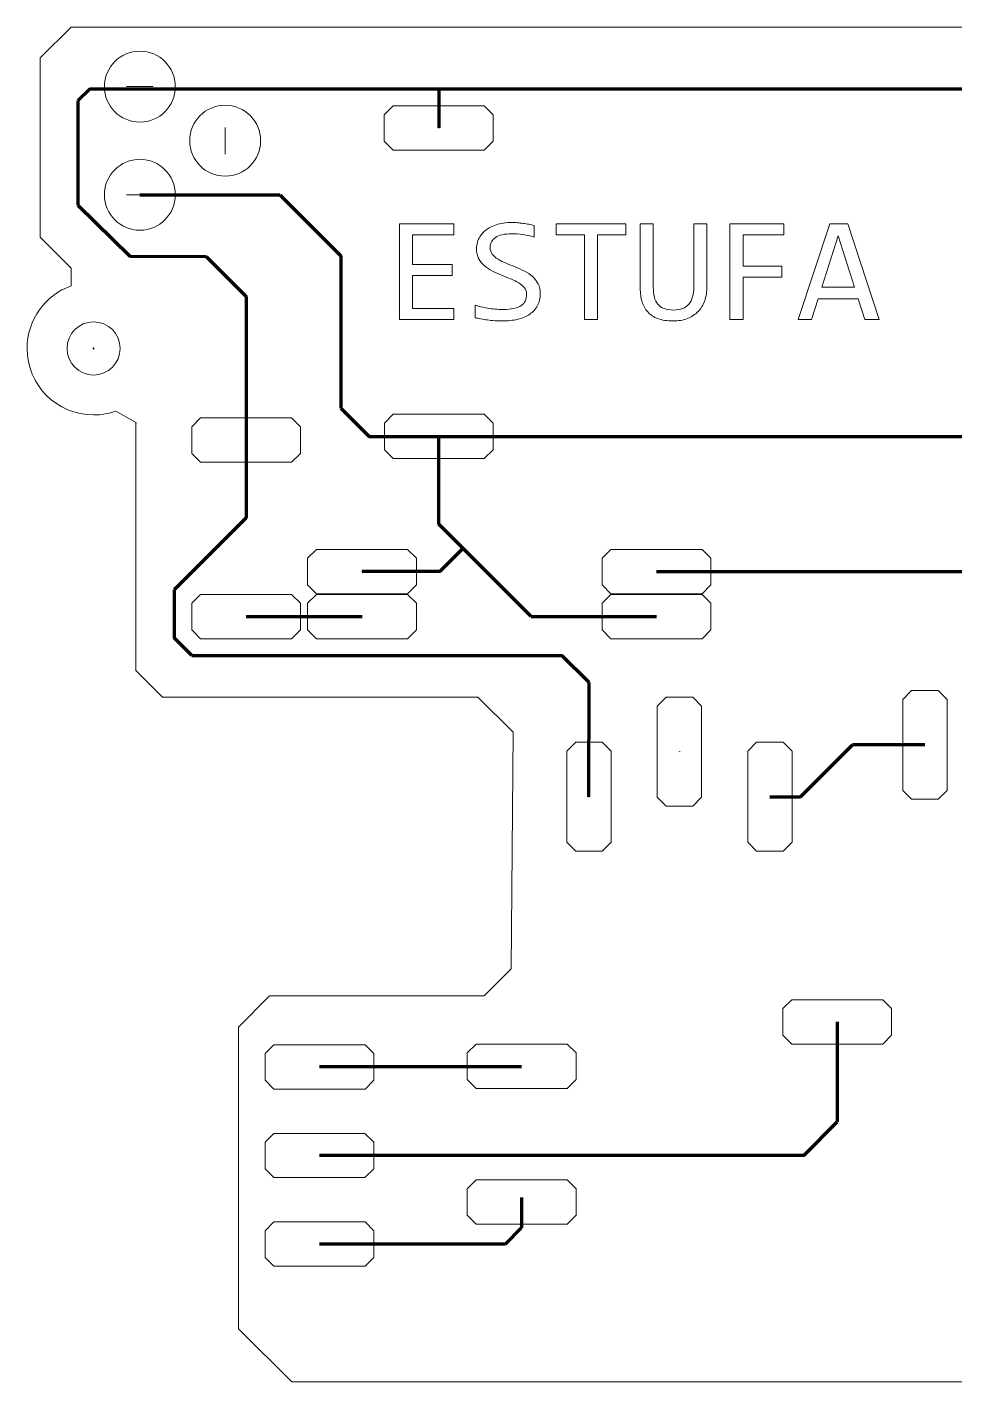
# Model space of a CAD drawing. Header units: millimetres. Extents: x 10 to 148, y -145 to 146.
# Drawn here: x 20.7 to 73, y 66.7 to 143.1 of the extents above; entities that cross this region are included whole.
import ezdxf

# ---------------------------------------------------------------- set-up
doc = ezdxf.new("R2010")
doc.units = ezdxf.units.MM
doc.header["$MEASUREMENT"] = 0
doc.layers.add('Layer 1', color=7, linetype='Continuous')

msp = doc.modelspace()

# ---------------------------------------------------------------- linework, layer by layer
at = {"layer": 'Layer 1', "lineweight": 18}
msp.add_ellipse((24.4387, 125.0077), major_axis=(0, 1.5), ratio=1, dxfattribs=at)
for points in [[(21.4299, 141.3991), (21.4299, 141.3991), (23.1663, 143.1355), (23.1663, 143.1355)], [(23.1663, 143.1355), (23.1663, 143.1355), (140.7522, 143.1355), (140.7522, 143.1355)], [(21.4299, 141.3991), (21.4299, 141.3991), (21.4299, 131.2783), (21.4299, 131.2783)], [(21.4299, 131.2783), (21.4299, 131.2783), (23.1763, 129.5319), (23.1763, 129.5319)], [(23.1763, 128.5399), (23.1763, 128.5399), (23.1763, 129.5319), (23.1763, 129.5319)], [(25.7014, 121.4756), (25.7014, 121.4756), (26.8562, 120.8089), (26.8562, 120.8089)], [(26.8162, 120.832), (26.8162, 120.832), (26.8162, 106.844), (26.8162, 106.844)], [(26.8162, 106.844), (26.8162, 106.844), (28.3162, 105.344), (28.3162, 105.344)], [(28.3162, 105.344), (28.3162, 105.344), (46.1167, 105.344), (46.1167, 105.344)], [(46.1167, 105.344), (46.1167, 105.344), (48.1078, 103.3529), (48.1078, 103.3529)], [(48.1078, 103.3529), (48.1078, 103.3529), (47.9906, 90.0065), (47.9906, 90.0065)], [(46.4636, 88.4794), (46.4636, 88.4794), (47.9906, 90.0065), (47.9906, 90.0065)], [(34.3598, 88.4794), (34.3598, 88.4794), (32.6098, 86.7294), (32.6098, 86.7294)], [(34.3598, 88.4794), (34.3598, 88.4794), (46.4636, 88.4794), (46.4636, 88.4794)], [(32.6098, 86.7294), (32.6098, 86.7294), (32.6098, 69.7099), (32.6098, 69.7099)], [(32.6098, 69.7099), (32.6098, 69.7099), (35.6098, 66.7099), (35.6098, 66.7099)], [(35.6098, 66.7099), (35.6098, 66.7099), (140.4882, 66.7099), (140.4882, 66.7099)]]:
    msp.add_open_spline(points, degree=3, dxfattribs=at)
at = {"layer": 'Layer 1', "color": 250, "lineweight": 9}
for points in [[(27.048, 137.7763), (28.1526, 137.7763), (29.048, 138.6717), (29.048, 139.7763), (29.048, 140.8809), (28.1526, 141.7763), (27.048, 141.7763), (25.9434, 141.7763), (25.048, 140.8809), (25.048, 139.7763), (25.048, 138.6717), (25.9434, 137.7763), (27.048, 137.7763)], [(29.858, 136.7263), (29.858, 135.6217), (30.7534, 134.7263), (31.858, 134.7263), (32.9626, 134.7263), (33.858, 135.6217), (33.858, 136.7263), (33.858, 137.8309), (32.9626, 138.7263), (31.858, 138.7263), (30.7534, 138.7263), (29.858, 137.8309), (29.858, 136.7263)], [(27.048, 131.6763), (28.1526, 131.6763), (29.048, 132.5717), (29.048, 133.6763), (29.048, 134.7809), (28.1526, 135.6763), (27.048, 135.6763), (25.9434, 135.6763), (25.048, 134.7809), (25.048, 133.6763), (25.048, 132.5717), (25.9434, 131.6763), (27.048, 131.6763)]]:
    msp.add_open_spline(points, degree=3, knots=[0, 0, 0, 0, 0.25, 0.25, 0.25, 0.5, 0.5, 0.5, 0.75, 0.75, 0.75, 1, 1, 1, 1], dxfattribs=at)
at = {"layer": 'Layer 1', "color": 6, "lineweight": 120}
for points in [[(24.2424, 139.6536), (24.2424, 139.6536), (23.5537, 138.972), (23.5537, 138.972)], [(24.2424, 139.6536), (24.2424, 139.6536), (98.8594, 139.6518), (98.8594, 139.6518)], [(43.9029, 139.6533), (43.9029, 139.6533), (43.9028, 137.4455), (43.9028, 137.4455)], [(23.5537, 138.972), (23.5537, 138.972), (23.5537, 133.0887), (23.5537, 133.0887)], [(23.5537, 133.0887), (23.5537, 133.0887), (26.474, 130.205), (26.474, 130.205)], [(27.048, 133.6763), (27.048, 133.6763), (34.9434, 133.6785), (34.9434, 133.6785)], [(34.9434, 133.6785), (34.9434, 133.6785), (38.3834, 130.2385), (38.3834, 130.2385)], [(26.4738, 130.2052), (26.4738, 130.2052), (30.7841, 130.1993), (30.7841, 130.1993)], [(30.7841, 130.1993), (30.7841, 130.1993), (33.0393, 127.9441), (33.0393, 127.9441)], [(38.3834, 130.2385), (38.3834, 130.2385), (38.3829, 121.6325), (38.3829, 121.6325)], [(33.0393, 127.9441), (33.0393, 127.9441), (33.0393, 115.4492), (33.0393, 115.4492)], [(38.3829, 121.6325), (38.3829, 121.6325), (39.976, 120.0393), (39.976, 120.0393)], [(39.9696, 120.0457), (39.9696, 120.0457), (73.9735, 120.0485), (73.9735, 120.0485)], [(43.9015, 115.0987), (43.9015, 115.0987), (43.9029, 120.0455), (43.9029, 120.0455)], [(33.0393, 115.4492), (33.0393, 115.4492), (28.9802, 111.3901), (28.9802, 111.3901)], [(49.1164, 109.8831), (49.1164, 109.8831), (43.9015, 115.0987), (43.9015, 115.0987)], [(43.9589, 112.42), (43.9589, 112.42), (45.2701, 113.73), (45.2701, 113.73)], [(43.9589, 112.42), (43.9589, 112.42), (39.5757, 112.4211), (39.5757, 112.4211)], [(56.1841, 112.4211), (56.1841, 112.4211), (76.5091, 112.4244), (76.5091, 112.4244)], [(28.9802, 111.3901), (28.9802, 111.3901), (28.9802, 108.6843), (28.9802, 108.6843)], [(33.0393, 109.8778), (33.0393, 109.8778), (39.5757, 109.8811), (39.5757, 109.8811)], [(49.1164, 109.8831), (49.1164, 109.8831), (56.1841, 109.8811), (56.1841, 109.8811)], [(29.9769, 107.6876), (29.9769, 107.6876), (28.9802, 108.6843), (28.9802, 108.6843)], [(29.9769, 107.6876), (29.9769, 107.6876), (50.8472, 107.6862), (50.8472, 107.6862)], [(52.3773, 106.1568), (52.3773, 106.1568), (50.8472, 107.6862), (50.8472, 107.6862)], [(52.3763, 99.7211), (52.3763, 99.7211), (52.3773, 106.1568), (52.3773, 106.1568)], [(64.309, 99.7228), (64.309, 99.7228), (67.2308, 102.6441), (67.2308, 102.6441)], [(71.3196, 102.6434), (71.3196, 102.6434), (67.2307, 102.6441), (67.2307, 102.6441)], [(62.5763, 99.7211), (62.5763, 99.7211), (64.309, 99.7228), (64.309, 99.7228)]]:
    msp.add_open_spline(points, degree=3, dxfattribs=at)
at = {"layer": 'Layer 1', "color": 2, "lineweight": 9}
for points in [[(26.298, 139.7763), (26.298, 139.7763), (27.798, 139.7763), (27.798, 139.7763)], [(31.858, 137.4763), (31.858, 137.4763), (31.858, 135.9763), (31.858, 135.9763)], [(26.298, 133.6763), (26.298, 133.6763), (27.798, 133.6763), (27.798, 133.6763)]]:
    msp.add_open_spline(points, degree=3, dxfattribs=at)
at = {"layer": 'Layer 1', "lineweight": 9}
for points in [[(46.471, 136.1955), (46.471, 136.1955), (41.3346, 136.1955), (41.3346, 136.1955), (41.3346, 136.1955), (40.8346, 136.6955), (40.8346, 136.6955), (40.8346, 136.6955), (40.8346, 138.1955), (40.8346, 138.1955), (40.8346, 138.1955), (41.3346, 138.6955), (41.3346, 138.6955), (41.3346, 138.6955), (46.471, 138.6955), (46.471, 138.6955), (46.471, 138.6955), (46.971, 138.1955), (46.971, 138.1955), (46.971, 138.1955), (46.971, 136.6955), (46.971, 136.6955), (46.971, 136.6955), (46.471, 136.1955), (46.471, 136.1955)], [(35.6075, 118.5911), (35.6075, 118.5911), (30.4711, 118.5911), (30.4711, 118.5911), (30.4711, 118.5911), (29.9711, 119.0911), (29.9711, 119.0911), (29.9711, 119.0911), (29.9711, 120.5911), (29.9711, 120.5911), (29.9711, 120.5911), (30.4711, 121.0911), (30.4711, 121.0911), (30.4711, 121.0911), (35.6075, 121.0911), (35.6075, 121.0911), (35.6075, 121.0911), (36.1075, 120.5911), (36.1075, 120.5911), (36.1075, 120.5911), (36.1075, 119.0911), (36.1075, 119.0911), (36.1075, 119.0911), (35.6075, 118.5911), (35.6075, 118.5911)], [(46.4711, 118.7973), (46.4711, 118.7973), (41.3347, 118.7973), (41.3347, 118.7973), (41.3347, 118.7973), (40.8347, 119.2973), (40.8347, 119.2973), (40.8347, 119.2973), (40.8347, 120.7973), (40.8347, 120.7973), (40.8347, 120.7973), (41.3347, 121.2973), (41.3347, 121.2973), (41.3347, 121.2973), (46.4711, 121.2973), (46.4711, 121.2973), (46.4711, 121.2973), (46.9711, 120.7973), (46.9711, 120.7973), (46.9711, 120.7973), (46.9711, 119.2973), (46.9711, 119.2973), (46.9711, 119.2973), (46.4711, 118.7973), (46.4711, 118.7973)], [(42.1439, 111.1711), (42.1439, 111.1711), (37.0075, 111.1711), (37.0075, 111.1711), (37.0075, 111.1711), (36.5075, 111.6711), (36.5075, 111.6711), (36.5075, 111.6711), (36.5075, 113.1711), (36.5075, 113.1711), (36.5075, 113.1711), (37.0075, 113.6711), (37.0075, 113.6711), (37.0075, 113.6711), (42.1439, 113.6711), (42.1439, 113.6711), (42.1439, 113.6711), (42.6439, 113.1711), (42.6439, 113.1711), (42.6439, 113.1711), (42.6439, 111.6711), (42.6439, 111.6711), (42.6439, 111.6711), (42.1439, 111.1711), (42.1439, 111.1711)], [(58.7523, 111.1711), (58.7523, 111.1711), (53.6159, 111.1711), (53.6159, 111.1711), (53.6159, 111.1711), (53.1159, 111.6711), (53.1159, 111.6711), (53.1159, 111.6711), (53.1159, 113.1711), (53.1159, 113.1711), (53.1159, 113.1711), (53.6159, 113.6711), (53.6159, 113.6711), (53.6159, 113.6711), (58.7523, 113.6711), (58.7523, 113.6711), (58.7523, 113.6711), (59.2523, 113.1711), (59.2523, 113.1711), (59.2523, 113.1711), (59.2523, 111.6711), (59.2523, 111.6711), (59.2523, 111.6711), (58.7523, 111.1711), (58.7523, 111.1711)], [(35.6075, 108.6311), (35.6075, 108.6311), (30.4711, 108.6311), (30.4711, 108.6311), (30.4711, 108.6311), (29.9711, 109.1311), (29.9711, 109.1311), (29.9711, 109.1311), (29.9711, 110.6311), (29.9711, 110.6311), (29.9711, 110.6311), (30.4711, 111.1311), (30.4711, 111.1311), (30.4711, 111.1311), (35.6075, 111.1311), (35.6075, 111.1311), (35.6075, 111.1311), (36.1075, 110.6311), (36.1075, 110.6311), (36.1075, 110.6311), (36.1075, 109.1311), (36.1075, 109.1311), (36.1075, 109.1311), (35.6075, 108.6311), (35.6075, 108.6311)], [(42.1439, 108.6311), (42.1439, 108.6311), (37.0075, 108.6311), (37.0075, 108.6311), (37.0075, 108.6311), (36.5075, 109.1311), (36.5075, 109.1311), (36.5075, 109.1311), (36.5075, 110.6311), (36.5075, 110.6311), (36.5075, 110.6311), (37.0075, 111.1311), (37.0075, 111.1311), (37.0075, 111.1311), (42.1439, 111.1311), (42.1439, 111.1311), (42.1439, 111.1311), (42.6439, 110.6311), (42.6439, 110.6311), (42.6439, 110.6311), (42.6439, 109.1311), (42.6439, 109.1311), (42.6439, 109.1311), (42.1439, 108.6311), (42.1439, 108.6311)], [(58.7523, 108.6311), (58.7523, 108.6311), (53.6159, 108.6311), (53.6159, 108.6311), (53.6159, 108.6311), (53.1159, 109.1311), (53.1159, 109.1311), (53.1159, 109.1311), (53.1159, 110.6311), (53.1159, 110.6311), (53.1159, 110.6311), (53.6159, 111.1311), (53.6159, 111.1311), (53.6159, 111.1311), (58.7523, 111.1311), (58.7523, 111.1311), (58.7523, 111.1311), (59.2523, 110.6311), (59.2523, 110.6311), (59.2523, 110.6311), (59.2523, 109.1311), (59.2523, 109.1311), (59.2523, 109.1311), (58.7523, 108.6311), (58.7523, 108.6311)], [(70.0714, 100.0752), (70.0714, 100.0752), (70.0714, 105.2116), (70.0714, 105.2116), (70.0714, 105.2116), (70.5714, 105.7116), (70.5714, 105.7116), (70.5714, 105.7116), (72.0714, 105.7116), (72.0714, 105.7116), (72.0714, 105.7116), (72.5714, 105.2116), (72.5714, 105.2116), (72.5714, 105.2116), (72.5714, 100.0752), (72.5714, 100.0752), (72.5714, 100.0752), (72.0714, 99.5752), (72.0714, 99.5752), (72.0714, 99.5752), (70.5714, 99.5752), (70.5714, 99.5752), (70.5714, 99.5752), (70.0714, 100.0752), (70.0714, 100.0752)], [(56.228, 104.8294), (56.228, 104.8294), (56.228, 99.693), (56.228, 99.693), (56.228, 99.693), (56.728, 99.193), (56.728, 99.193), (56.728, 99.193), (58.228, 99.193), (58.228, 99.193), (58.228, 99.193), (58.728, 99.693), (58.728, 99.693), (58.728, 99.693), (58.728, 104.8294), (58.728, 104.8294), (58.728, 104.8294), (58.228, 105.3294), (58.228, 105.3294), (58.228, 105.3294), (56.728, 105.3294), (56.728, 105.3294), (56.728, 105.3294), (56.228, 104.8294), (56.228, 104.8294)], [(51.128, 102.2894), (51.128, 102.2894), (51.128, 97.153), (51.128, 97.153), (51.128, 97.153), (51.628, 96.653), (51.628, 96.653), (51.628, 96.653), (53.128, 96.653), (53.128, 96.653), (53.128, 96.653), (53.628, 97.153), (53.628, 97.153), (53.628, 97.153), (53.628, 102.2894), (53.628, 102.2894), (53.628, 102.2894), (53.128, 102.7894), (53.128, 102.7894), (53.128, 102.7894), (51.628, 102.7894), (51.628, 102.7894), (51.628, 102.7894), (51.128, 102.2894), (51.128, 102.2894)], [(61.328, 102.2894), (61.328, 102.2894), (61.328, 97.153), (61.328, 97.153), (61.328, 97.153), (61.828, 96.653), (61.828, 96.653), (61.828, 96.653), (63.328, 96.653), (63.328, 96.653), (63.328, 96.653), (63.828, 97.153), (63.828, 97.153), (63.828, 97.153), (63.828, 102.2894), (63.828, 102.2894), (63.828, 102.2894), (63.328, 102.7894), (63.328, 102.7894), (63.328, 102.7894), (61.828, 102.7894), (61.828, 102.7894), (61.828, 102.7894), (61.328, 102.2894), (61.328, 102.2894)], [(68.9445, 88.2694), (68.9445, 88.2694), (63.8079, 88.2694), (63.8079, 88.2694), (63.8079, 88.2694), (63.308, 87.7695), (63.308, 87.7695), (63.308, 87.7695), (63.308, 86.2693), (63.308, 86.2693), (63.308, 86.2693), (63.8079, 85.7694), (63.8079, 85.7694), (63.8079, 85.7694), (68.9445, 85.7694), (68.9445, 85.7694), (68.9445, 85.7694), (69.4444, 86.2693), (69.4444, 86.2693), (69.4444, 86.2693), (69.4444, 87.7695), (69.4444, 87.7695), (69.4444, 87.7695), (68.9445, 88.2694), (68.9445, 88.2694)], [(34.6098, 85.7294), (34.6098, 85.7294), (39.7462, 85.7294), (39.7462, 85.7294), (39.7462, 85.7294), (40.2462, 85.2294), (40.2462, 85.2294), (40.2462, 85.2294), (40.2462, 83.7294), (40.2462, 83.7294), (40.2462, 83.7294), (39.7462, 83.2294), (39.7462, 83.2294), (39.7462, 83.2294), (34.6098, 83.2294), (34.6098, 83.2294), (34.6098, 83.2294), (34.1098, 83.7294), (34.1098, 83.7294), (34.1098, 83.7294), (34.1098, 85.2294), (34.1098, 85.2294), (34.1098, 85.2294), (34.6098, 85.7294), (34.6098, 85.7294)], [(51.1445, 85.7694), (51.1445, 85.7694), (46.0079, 85.7694), (46.0079, 85.7694), (46.0079, 85.7694), (45.508, 85.2695), (45.508, 85.2695), (45.508, 85.2695), (45.508, 83.7693), (45.508, 83.7693), (45.508, 83.7693), (46.0079, 83.2694), (46.0079, 83.2694), (46.0079, 83.2694), (51.1445, 83.2694), (51.1445, 83.2694), (51.1445, 83.2694), (51.6444, 83.7693), (51.6444, 83.7693), (51.6444, 83.7693), (51.6444, 85.2695), (51.6444, 85.2695), (51.6444, 85.2695), (51.1445, 85.7694), (51.1445, 85.7694)], [(34.605, 80.7311), (34.605, 80.7311), (39.7414, 80.7311), (39.7414, 80.7311), (39.7414, 80.7311), (40.2414, 80.2311), (40.2414, 80.2311), (40.2414, 80.2311), (40.2414, 78.7311), (40.2414, 78.7311), (40.2414, 78.7311), (39.7414, 78.2311), (39.7414, 78.2311), (39.7414, 78.2311), (34.605, 78.2311), (34.605, 78.2311), (34.605, 78.2311), (34.105, 78.7311), (34.105, 78.7311), (34.105, 78.7311), (34.105, 80.2311), (34.105, 80.2311), (34.105, 80.2311), (34.605, 80.7311), (34.605, 80.7311)], [(51.1445, 78.1094), (51.1445, 78.1094), (46.0079, 78.1094), (46.0079, 78.1094), (46.0079, 78.1094), (45.508, 77.6095), (45.508, 77.6095), (45.508, 77.6095), (45.508, 76.1093), (45.508, 76.1093), (45.508, 76.1093), (46.0079, 75.6094), (46.0079, 75.6094), (46.0079, 75.6094), (51.1445, 75.6094), (51.1445, 75.6094), (51.1445, 75.6094), (51.6444, 76.1093), (51.6444, 76.1093), (51.6444, 76.1093), (51.6444, 77.6095), (51.6444, 77.6095), (51.6444, 77.6095), (51.1445, 78.1094), (51.1445, 78.1094)], [(34.61, 75.7328), (34.61, 75.7328), (39.7464, 75.7328), (39.7464, 75.7328), (39.7464, 75.7328), (40.2464, 75.2328), (40.2464, 75.2328), (40.2464, 75.2328), (40.2464, 73.7328), (40.2464, 73.7328), (40.2464, 73.7328), (39.7464, 73.2328), (39.7464, 73.2328), (39.7464, 73.2328), (34.61, 73.2328), (34.61, 73.2328), (34.61, 73.2328), (34.11, 73.7328), (34.11, 73.7328), (34.11, 73.7328), (34.11, 75.2328), (34.11, 75.2328), (34.11, 75.2328), (34.61, 75.7328), (34.61, 75.7328)]]:
    msp.add_open_spline(points, degree=3, knots=[0, 0, 0, 0, 0.125, 0.125, 0.125, 0.25, 0.25, 0.25, 0.375, 0.375, 0.375, 0.5, 0.5, 0.5, 0.625, 0.625, 0.625, 0.75, 0.75, 0.75, 0.875, 0.875, 0.875, 1, 1, 1, 1], dxfattribs=at)
at = {"layer": 'Layer 1', "color": 5}
for points in [[(43.9045, 137.4455), (43.9045, 137.4455), (43.9045, 137.442), (43.9045, 137.442), (43.9045, 137.442), (43.901, 137.442), (43.901, 137.442), (43.901, 137.442), (43.901, 137.4455), (43.901, 137.4455), (43.901, 137.4455), (43.9045, 137.4455), (43.9045, 137.4455)], [(43.9046, 120.0473), (43.9046, 120.0473), (43.9046, 120.0438), (43.9046, 120.0438), (43.9046, 120.0438), (43.9011, 120.0438), (43.9011, 120.0438), (43.9011, 120.0438), (43.9011, 120.0473), (43.9011, 120.0473), (43.9011, 120.0473), (43.9046, 120.0473), (43.9046, 120.0473)], [(33.041, 119.8411), (33.041, 119.8411), (33.041, 119.8376), (33.041, 119.8376), (33.041, 119.8376), (33.0375, 119.8376), (33.0375, 119.8376), (33.0375, 119.8376), (33.0375, 119.8411), (33.0375, 119.8411), (33.0375, 119.8411), (33.041, 119.8411), (33.041, 119.8411)], [(39.5774, 112.4211), (39.5774, 112.4211), (39.5774, 112.4176), (39.5774, 112.4176), (39.5774, 112.4176), (39.5739, 112.4176), (39.5739, 112.4176), (39.5739, 112.4176), (39.5739, 112.4211), (39.5739, 112.4211), (39.5739, 112.4211), (39.5774, 112.4211), (39.5774, 112.4211)], [(56.1858, 112.4211), (56.1858, 112.4211), (56.1858, 112.4176), (56.1858, 112.4176), (56.1858, 112.4176), (56.1823, 112.4176), (56.1823, 112.4176), (56.1823, 112.4176), (56.1823, 112.4211), (56.1823, 112.4211), (56.1823, 112.4211), (56.1858, 112.4211), (56.1858, 112.4211)], [(33.041, 109.8811), (33.041, 109.8811), (33.041, 109.8776), (33.041, 109.8776), (33.041, 109.8776), (33.0375, 109.8776), (33.0375, 109.8776), (33.0375, 109.8776), (33.0375, 109.8811), (33.0375, 109.8811), (33.0375, 109.8811), (33.041, 109.8811), (33.041, 109.8811)], [(39.5774, 109.8811), (39.5774, 109.8811), (39.5774, 109.8776), (39.5774, 109.8776), (39.5774, 109.8776), (39.5739, 109.8776), (39.5739, 109.8776), (39.5739, 109.8776), (39.5739, 109.8811), (39.5739, 109.8811), (39.5739, 109.8811), (39.5774, 109.8811), (39.5774, 109.8811)], [(56.1858, 109.8811), (56.1858, 109.8811), (56.1858, 109.8776), (56.1858, 109.8776), (56.1858, 109.8776), (56.1823, 109.8776), (56.1823, 109.8776), (56.1823, 109.8776), (56.1823, 109.8811), (56.1823, 109.8811), (56.1823, 109.8811), (56.1858, 109.8811), (56.1858, 109.8811)], [(71.3214, 102.6417), (71.3214, 102.6417), (71.3179, 102.6417), (71.3179, 102.6417), (71.3179, 102.6417), (71.3179, 102.6452), (71.3179, 102.6452), (71.3179, 102.6452), (71.3214, 102.6452), (71.3214, 102.6452), (71.3214, 102.6452), (71.3214, 102.6417), (71.3214, 102.6417)]]:
    msp.add_open_spline(points, degree=3, knots=[0, 0, 0, 0, 0.25, 0.25, 0.25, 0.5, 0.5, 0.5, 0.75, 0.75, 0.75, 1, 1, 1, 1], dxfattribs=at)
at = {"layer": 'Layer 1', "color": 5, "lineweight": 9}
for points in [[(43.9045, 137.4455), (43.9045, 137.4455), (43.9045, 137.442), (43.9045, 137.442), (43.9045, 137.442), (43.901, 137.442), (43.901, 137.442), (43.901, 137.442), (43.901, 137.4455), (43.901, 137.4455), (43.901, 137.4455), (43.9045, 137.4455), (43.9045, 137.4455)], [(43.9046, 120.0473), (43.9046, 120.0473), (43.9046, 120.0438), (43.9046, 120.0438), (43.9046, 120.0438), (43.9011, 120.0438), (43.9011, 120.0438), (43.9011, 120.0438), (43.9011, 120.0473), (43.9011, 120.0473), (43.9011, 120.0473), (43.9046, 120.0473), (43.9046, 120.0473)], [(33.041, 119.8411), (33.041, 119.8411), (33.041, 119.8376), (33.041, 119.8376), (33.041, 119.8376), (33.0375, 119.8376), (33.0375, 119.8376), (33.0375, 119.8376), (33.0375, 119.8411), (33.0375, 119.8411), (33.0375, 119.8411), (33.041, 119.8411), (33.041, 119.8411)], [(39.5774, 112.4211), (39.5774, 112.4211), (39.5774, 112.4176), (39.5774, 112.4176), (39.5774, 112.4176), (39.5739, 112.4176), (39.5739, 112.4176), (39.5739, 112.4176), (39.5739, 112.4211), (39.5739, 112.4211), (39.5739, 112.4211), (39.5774, 112.4211), (39.5774, 112.4211)], [(56.1858, 112.4211), (56.1858, 112.4211), (56.1858, 112.4176), (56.1858, 112.4176), (56.1858, 112.4176), (56.1823, 112.4176), (56.1823, 112.4176), (56.1823, 112.4176), (56.1823, 112.4211), (56.1823, 112.4211), (56.1823, 112.4211), (56.1858, 112.4211), (56.1858, 112.4211)], [(33.041, 109.8811), (33.041, 109.8811), (33.041, 109.8776), (33.041, 109.8776), (33.041, 109.8776), (33.0375, 109.8776), (33.0375, 109.8776), (33.0375, 109.8776), (33.0375, 109.8811), (33.0375, 109.8811), (33.0375, 109.8811), (33.041, 109.8811), (33.041, 109.8811)], [(39.5774, 109.8811), (39.5774, 109.8811), (39.5774, 109.8776), (39.5774, 109.8776), (39.5774, 109.8776), (39.5739, 109.8776), (39.5739, 109.8776), (39.5739, 109.8776), (39.5739, 109.8811), (39.5739, 109.8811), (39.5739, 109.8811), (39.5774, 109.8811), (39.5774, 109.8811)], [(56.1858, 109.8811), (56.1858, 109.8811), (56.1858, 109.8776), (56.1858, 109.8776), (56.1858, 109.8776), (56.1823, 109.8776), (56.1823, 109.8776), (56.1823, 109.8776), (56.1823, 109.8811), (56.1823, 109.8811), (56.1823, 109.8811), (56.1858, 109.8811), (56.1858, 109.8811)], [(71.3214, 102.6417), (71.3214, 102.6417), (71.3179, 102.6417), (71.3179, 102.6417), (71.3179, 102.6417), (71.3179, 102.6452), (71.3179, 102.6452), (71.3179, 102.6452), (71.3214, 102.6452), (71.3214, 102.6452), (71.3214, 102.6452), (71.3214, 102.6417), (71.3214, 102.6417)]]:
    msp.add_open_spline(points, degree=3, knots=[0, 0, 0, 0, 0.25, 0.25, 0.25, 0.5, 0.5, 0.5, 0.75, 0.75, 0.75, 1, 1, 1, 1], dxfattribs=at)
at = {"layer": 'Layer 1', "color": 161, "lineweight": 9}
for points, knots in [([(44.7547, 126.6336), (44.7547, 126.6336), (41.6813, 126.6336), (41.6813, 126.6336), (41.6813, 126.6336), (41.6813, 132.0354), (41.6813, 132.0354), (41.6813, 132.0354), (44.7547, 132.0354), (44.7547, 132.0354), (44.7547, 132.0354), (44.7547, 131.4173), (44.7547, 131.4173), (44.7547, 131.4173), (42.4179, 131.4173), (42.4179, 131.4173), (42.4179, 131.4173), (42.4179, 129.7409), (42.4179, 129.7409), (42.4179, 129.7409), (44.6644, 129.7409), (44.6644, 129.7409), (44.6644, 129.7409), (44.6644, 129.1228), (44.6644, 129.1228), (44.6644, 129.1228), (42.4179, 129.1228), (42.4179, 129.1228), (42.4179, 129.1228), (42.4179, 127.2601), (42.4179, 127.2601), (42.4179, 127.2601), (44.7547, 127.2601), (44.7547, 127.2601), (44.7547, 127.2601), (44.7547, 126.6336), (44.7547, 126.6336)], [0, 0, 0, 0, 0.0833333, 0.0833333, 0.0833333, 0.1666667, 0.1666667, 0.1666667, 0.25, 0.25, 0.25, 0.3333333, 0.3333333, 0.3333333, 0.4166667, 0.4166667, 0.4166667, 0.5, 0.5, 0.5, 0.5833333, 0.5833333, 0.5833333, 0.6666667, 0.6666667, 0.6666667, 0.75, 0.75, 0.75, 0.8333333, 0.8333333, 0.8333333, 0.9166667, 0.9166667, 0.9166667, 1, 1, 1, 1]), ([(49.6302, 128.0955), (49.6302, 127.8401), (49.578, 127.6143), (49.4735, 127.4224), (49.3677, 127.2291), (49.2224, 127.0682), (49.0347, 126.9398), (48.847, 126.8114), (48.6212, 126.7154), (48.3574, 126.6519), (48.0949, 126.5884), (47.8042, 126.5574), (47.4867, 126.5574), (47.3428, 126.5574), (47.2002, 126.563), (47.0591, 126.5743), (46.9166, 126.5856), (46.7797, 126.5983), (46.6485, 126.6153), (46.5173, 126.6322), (46.3945, 126.6519), (46.2788, 126.6731), (46.1631, 126.6957), (46.0572, 126.7183), (45.9641, 126.7437), (45.9641, 126.7437), (45.9641, 127.4549), (45.9641, 127.4549), (46.1715, 127.3787), (46.403, 127.318), (46.6612, 127.2742), (46.9194, 127.2305), (47.2115, 127.2093), (47.5403, 127.2093), (47.7774, 127.2093), (47.9792, 127.2277), (48.1457, 127.2644), (48.3136, 127.3025), (48.4491, 127.3575), (48.5563, 127.4295), (48.6622, 127.5028), (48.7398, 127.5917), (48.7877, 127.6962), (48.8357, 127.8006), (48.8597, 127.9205), (48.8597, 128.0546), (48.8597, 128.2014), (48.8188, 128.3255), (48.7384, 128.4285), (48.6565, 128.5316), (48.5493, 128.6247), (48.418, 128.7065), (48.2854, 128.787), (48.1344, 128.8618), (47.9651, 128.9295), (47.7957, 128.9972), (47.6222, 129.0664), (47.4458, 129.1383), (47.2694, 129.2103), (47.0958, 129.2879), (46.9265, 129.3712), (46.7571, 129.4558), (46.6062, 129.5546), (46.4749, 129.6689), (46.3423, 129.7846), (46.235, 129.9187), (46.1532, 130.0725), (46.0728, 130.2277), (46.0318, 130.4112), (46.0318, 130.6228), (46.0318, 130.8077), (46.0699, 130.9897), (46.1475, 131.1689), (46.2252, 131.3481), (46.3451, 131.5076), (46.5074, 131.6459), (46.6697, 131.7856), (46.8785, 131.8985), (47.1339, 131.9831), (47.3893, 132.0692), (47.6927, 132.1116), (48.0469, 132.1116), (48.1372, 132.1116), (48.236, 132.1073), (48.3418, 132.0989), (48.4477, 132.0904), (48.5563, 132.0791), (48.665, 132.0636), (48.7736, 132.0495), (48.8809, 132.0311), (48.9867, 132.0128), (49.094, 131.993), (49.1927, 131.9733), (49.283, 131.9507), (49.283, 131.9507), (49.283, 131.2903), (49.283, 131.2903), (49.0714, 131.351), (48.8583, 131.3975), (48.6466, 131.4286), (48.4336, 131.461), (48.2289, 131.4766), (48.03, 131.4766), (47.6081, 131.4766), (47.299, 131.406), (47.1001, 131.2649), (46.9011, 131.1238), (46.8023, 130.9347), (46.8023, 130.6976), (46.8023, 130.5509), (46.8432, 130.4253), (46.9237, 130.3208), (47.0055, 130.2164), (47.1128, 130.1219), (47.2454, 130.04), (47.3766, 129.9568), (47.5276, 129.882), (47.697, 129.8143), (47.8663, 129.7465), (48.0399, 129.6774), (48.2162, 129.6054), (48.3926, 129.5334), (48.5662, 129.4558), (48.7355, 129.3698), (48.9049, 129.2837), (49.0559, 129.1835), (49.1885, 129.0664), (49.3197, 128.9492), (49.427, 128.811), (49.5088, 128.6543), (49.5893, 128.4977), (49.6302, 128.3114), (49.6302, 128.0955)], [0, 0, 0, 0, 0.0227273, 0.0227273, 0.0227273, 0.0454545, 0.0454545, 0.0454545, 0.0681818, 0.0681818, 0.0681818, 0.0909091, 0.0909091, 0.0909091, 0.1136364, 0.1136364, 0.1136364, 0.1363636, 0.1363636, 0.1363636, 0.1590909, 0.1590909, 0.1590909, 0.1818182, 0.1818182, 0.1818182, 0.2045455, 0.2045455, 0.2045455, 0.2272727, 0.2272727, 0.2272727, 0.25, 0.25, 0.25, 0.2727273, 0.2727273, 0.2727273, 0.2954545, 0.2954545, 0.2954545, 0.3181818, 0.3181818, 0.3181818, 0.3409091, 0.3409091, 0.3409091, 0.3636364, 0.3636364, 0.3636364, 0.3863636, 0.3863636, 0.3863636, 0.4090909, 0.4090909, 0.4090909, 0.4318182, 0.4318182, 0.4318182, 0.4545455, 0.4545455, 0.4545455, 0.4772727, 0.4772727, 0.4772727, 0.5, 0.5, 0.5, 0.5227273, 0.5227273, 0.5227273, 0.5454545, 0.5454545, 0.5454545, 0.5681818, 0.5681818, 0.5681818, 0.5909091, 0.5909091, 0.5909091, 0.6136364, 0.6136364, 0.6136364, 0.6363636, 0.6363636, 0.6363636, 0.6590909, 0.6590909, 0.6590909, 0.6818182, 0.6818182, 0.6818182, 0.7045455, 0.7045455, 0.7045455, 0.7272727, 0.7272727, 0.7272727, 0.75, 0.75, 0.75, 0.7727273, 0.7727273, 0.7727273, 0.7954545, 0.7954545, 0.7954545, 0.8181818, 0.8181818, 0.8181818, 0.8409091, 0.8409091, 0.8409091, 0.8636364, 0.8636364, 0.8636364, 0.8863636, 0.8863636, 0.8863636, 0.9090909, 0.9090909, 0.9090909, 0.9318182, 0.9318182, 0.9318182, 0.9545455, 0.9545455, 0.9545455, 0.9772727, 0.9772727, 0.9772727, 1, 1, 1, 1]), ([(54.4633, 131.4088), (54.4633, 131.4088), (52.8631, 131.4088), (52.8631, 131.4088), (52.8631, 131.4088), (52.8631, 126.6336), (52.8631, 126.6336), (52.8631, 126.6336), (52.118, 126.6336), (52.118, 126.6336), (52.118, 126.6336), (52.118, 131.4088), (52.118, 131.4088), (52.118, 131.4088), (50.5178, 131.4088), (50.5178, 131.4088), (50.5178, 131.4088), (50.5178, 132.0354), (50.5178, 132.0354), (50.5178, 132.0354), (54.4633, 132.0354), (54.4633, 132.0354), (54.4633, 132.0354), (54.4633, 131.4088), (54.4633, 131.4088)], [0, 0, 0, 0, 0.125, 0.125, 0.125, 0.25, 0.25, 0.25, 0.375, 0.375, 0.375, 0.5, 0.5, 0.5, 0.625, 0.625, 0.625, 0.75, 0.75, 0.75, 0.875, 0.875, 0.875, 1, 1, 1, 1]), ([(59.0254, 128.5132), (59.0254, 128.2155), (58.9831, 127.9459), (58.8999, 127.7046), (58.8152, 127.4633), (58.6924, 127.2587), (58.5287, 127.0894), (58.3665, 126.9186), (58.1675, 126.7888), (57.9318, 126.6957), (57.6962, 126.604), (57.4252, 126.5574), (57.119, 126.5574), (56.7832, 126.5574), (56.4967, 126.6011), (56.2625, 126.69), (56.0282, 126.7775), (55.8377, 126.9031), (55.6896, 127.064), (55.5428, 127.2249), (55.4356, 127.4182), (55.3678, 127.6454), (55.3001, 127.8711), (55.2662, 128.1223), (55.2662, 128.4017), (55.2662, 128.4017), (55.2662, 132.0354), (55.2662, 132.0354), (55.2662, 132.0354), (56.0028, 132.0354), (56.0028, 132.0354), (56.0028, 132.0354), (56.0028, 128.461), (56.0028, 128.461), (56.0028, 128.2479), (56.0226, 128.0631), (56.0621, 127.9022), (56.103, 127.7427), (56.1679, 127.6101), (56.2597, 127.5014), (56.35, 127.3942), (56.4685, 127.3138), (56.6124, 127.2587), (56.7578, 127.2037), (56.9342, 127.1755), (57.1444, 127.1755), (57.5353, 127.1755), (57.8232, 127.2884), (58.0094, 127.5141), (58.1957, 127.7399), (58.2888, 128.0588), (58.2888, 128.4695), (58.2888, 128.4695), (58.2888, 132.0354), (58.2888, 132.0354), (58.2888, 132.0354), (59.0254, 132.0354), (59.0254, 132.0354), (59.0254, 132.0354), (59.0254, 128.5132), (59.0254, 128.5132)], [0, 0, 0, 0, 0.05, 0.05, 0.05, 0.1, 0.1, 0.1, 0.15, 0.15, 0.15, 0.2, 0.2, 0.2, 0.25, 0.25, 0.25, 0.3, 0.3, 0.3, 0.35, 0.35, 0.35, 0.4, 0.4, 0.4, 0.45, 0.45, 0.45, 0.5, 0.5, 0.5, 0.55, 0.55, 0.55, 0.6, 0.6, 0.6, 0.65, 0.65, 0.65, 0.7, 0.7, 0.7, 0.75, 0.75, 0.75, 0.8, 0.8, 0.8, 0.85, 0.85, 0.85, 0.9, 0.9, 0.9, 0.95, 0.95, 0.95, 1, 1, 1, 1]), ([(63.3675, 131.4088), (63.3675, 131.4088), (61.073, 131.4088), (61.073, 131.4088), (61.073, 131.4088), (61.073, 129.6562), (61.073, 129.6562), (61.073, 129.6562), (63.2475, 129.6562), (63.2475, 129.6562), (63.2475, 129.6562), (63.2475, 129.0381), (63.2475, 129.0381), (63.2475, 129.0381), (61.073, 129.0381), (61.073, 129.0381), (61.073, 129.0381), (61.073, 126.6336), (61.073, 126.6336), (61.073, 126.6336), (60.3195, 126.6336), (60.3195, 126.6336), (60.3195, 126.6336), (60.3195, 132.0354), (60.3195, 132.0354), (60.3195, 132.0354), (63.3675, 132.0354), (63.3675, 132.0354), (63.3675, 132.0354), (63.3675, 131.4088), (63.3675, 131.4088)], [0, 0, 0, 0, 0.1, 0.1, 0.1, 0.2, 0.2, 0.2, 0.3, 0.3, 0.3, 0.4, 0.4, 0.4, 0.5, 0.5, 0.5, 0.6, 0.6, 0.6, 0.7, 0.7, 0.7, 0.8, 0.8, 0.8, 0.9, 0.9, 0.9, 1, 1, 1, 1]), ([(68.7382, 126.6336), (68.7382, 126.6336), (67.9367, 126.6336), (67.9367, 126.6336), (67.9367, 126.6336), (67.5628, 127.8105), (67.5628, 127.8105), (67.5628, 127.8105), (65.305, 127.8105), (65.305, 127.8105), (65.305, 127.8105), (64.931, 126.6336), (64.931, 126.6336), (64.931, 126.6336), (64.1662, 126.6336), (64.1662, 126.6336), (64.1662, 126.6336), (65.9597, 132.0354), (65.9597, 132.0354), (65.9597, 132.0354), (66.9687, 132.0354), (66.9687, 132.0354), (66.9687, 132.0354), (68.7382, 126.6336), (68.7382, 126.6336)], [0, 0, 0, 0, 0.125, 0.125, 0.125, 0.25, 0.25, 0.25, 0.375, 0.375, 0.375, 0.5, 0.5, 0.5, 0.625, 0.625, 0.625, 0.75, 0.75, 0.75, 0.875, 0.875, 0.875, 1, 1, 1, 1]), ([(67.3525, 128.4709), (67.3525, 128.4709), (66.4353, 131.3623), (66.4353, 131.3623), (66.4353, 131.3623), (65.5152, 128.4709), (65.5152, 128.4709), (65.5152, 128.4709), (67.3525, 128.4709), (67.3525, 128.4709)], [0, 0, 0, 0, 0.3333333, 0.3333333, 0.3333333, 0.6666667, 0.6666667, 0.6666667, 1, 1, 1, 1])]:
    msp.add_open_spline(points, degree=3, knots=knots, dxfattribs=at)
at = {"layer": 'Layer 1', "lineweight": 18}
msp.add_open_spline([(25.7014, 121.4756), (25.3069, 121.3345), (24.8817, 121.2577), (24.4387, 121.2577), (22.3676, 121.2577), (20.6887, 122.9366), (20.6887, 125.0077), (20.6887, 126.6359), (21.7264, 128.0216), (23.1763, 128.5399)], degree=3, knots=[0, 0, 0, 0, 0.3333333, 0.3333333, 0.3333333, 0.6666667, 0.6666667, 0.6666667, 1, 1, 1, 1], dxfattribs=at)
at = {"layer": 'Layer 1'}
msp.add_open_spline([(24.421, 124.9901), (24.421, 124.9901), (24.421, 125.0254), (24.421, 125.0254), (24.421, 125.0254), (24.4563, 125.0254), (24.4563, 125.0254), (24.4563, 125.0254), (24.4563, 124.9901), (24.4563, 124.9901), (24.4563, 124.9901), (24.421, 124.9901), (24.421, 124.9901)], degree=3, knots=[0, 0, 0, 0, 0.25, 0.25, 0.25, 0.5, 0.5, 0.5, 0.75, 0.75, 0.75, 1, 1, 1, 1], dxfattribs=at)
at = {"layer": 'Layer 1', "color": 1, "lineweight": 9}
for points in [[(24.421, 124.9901), (24.421, 124.9901), (24.421, 125.0254), (24.421, 125.0254), (24.421, 125.0254), (24.4563, 125.0254), (24.4563, 125.0254), (24.4563, 125.0254), (24.4563, 124.9901), (24.4563, 124.9901), (24.4563, 124.9901), (24.421, 124.9901), (24.421, 124.9901)], [(37.1763, 84.4794), (37.1763, 84.4794), (37.1763, 84.4829), (37.1763, 84.4829), (37.1763, 84.4829), (37.1798, 84.4829), (37.1798, 84.4829), (37.1798, 84.4829), (37.1798, 84.4794), (37.1798, 84.4794), (37.1798, 84.4794), (37.1763, 84.4794), (37.1763, 84.4794)], [(37.1715, 79.4811), (37.1715, 79.4811), (37.1715, 79.4846), (37.1715, 79.4846), (37.1715, 79.4846), (37.175, 79.4846), (37.175, 79.4846), (37.175, 79.4846), (37.175, 79.4811), (37.175, 79.4811), (37.175, 79.4811), (37.1715, 79.4811), (37.1715, 79.4811)], [(37.1765, 74.4828), (37.1765, 74.4828), (37.1765, 74.4863), (37.1765, 74.4863), (37.1765, 74.4863), (37.18, 74.4863), (37.18, 74.4863), (37.18, 74.4863), (37.18, 74.4828), (37.18, 74.4828), (37.18, 74.4828), (37.1765, 74.4828), (37.1765, 74.4828)]]:
    msp.add_open_spline(points, degree=3, knots=[0, 0, 0, 0, 0.25, 0.25, 0.25, 0.5, 0.5, 0.5, 0.75, 0.75, 0.75, 1, 1, 1, 1], dxfattribs=at)
at = {"layer": 'Layer 1', "color": 3}
for points in [[(57.478, 102.2629), (57.478, 102.2629), (57.4745, 102.2629), (57.4745, 102.2629), (57.4745, 102.2629), (57.4745, 102.2594), (57.4745, 102.2594), (57.4745, 102.2594), (57.478, 102.2594), (57.478, 102.2594), (57.478, 102.2594), (57.478, 102.2629), (57.478, 102.2629)], [(52.378, 99.7229), (52.378, 99.7229), (52.3745, 99.7229), (52.3745, 99.7229), (52.3745, 99.7229), (52.3745, 99.7194), (52.3745, 99.7194), (52.3745, 99.7194), (52.378, 99.7194), (52.378, 99.7194), (52.378, 99.7194), (52.378, 99.7229), (52.378, 99.7229)], [(62.578, 99.7229), (62.578, 99.7229), (62.5745, 99.7229), (62.5745, 99.7229), (62.5745, 99.7229), (62.5745, 99.7194), (62.5745, 99.7194), (62.5745, 99.7194), (62.578, 99.7194), (62.578, 99.7194), (62.578, 99.7194), (62.578, 99.7229), (62.578, 99.7229)], [(66.3779, 87.0194), (66.3779, 87.0194), (66.3779, 87.0229), (66.3779, 87.0229), (66.3779, 87.0229), (66.3744, 87.0229), (66.3744, 87.0229), (66.3744, 87.0229), (66.3744, 87.0194), (66.3744, 87.0194), (66.3744, 87.0194), (66.3779, 87.0194), (66.3779, 87.0194)], [(48.5779, 84.5194), (48.5779, 84.5194), (48.5779, 84.5229), (48.5779, 84.5229), (48.5779, 84.5229), (48.5744, 84.5229), (48.5744, 84.5229), (48.5744, 84.5229), (48.5744, 84.5194), (48.5744, 84.5194), (48.5744, 84.5194), (48.5779, 84.5194), (48.5779, 84.5194)], [(48.5779, 76.8594), (48.5779, 76.8594), (48.5779, 76.8629), (48.5779, 76.8629), (48.5779, 76.8629), (48.5744, 76.8629), (48.5744, 76.8629), (48.5744, 76.8629), (48.5744, 76.8594), (48.5744, 76.8594), (48.5744, 76.8594), (48.5779, 76.8594), (48.5779, 76.8594)]]:
    msp.add_open_spline(points, degree=3, knots=[0, 0, 0, 0, 0.25, 0.25, 0.25, 0.5, 0.5, 0.5, 0.75, 0.75, 0.75, 1, 1, 1, 1], dxfattribs=at)
at = {"layer": 'Layer 1', "color": 3, "lineweight": 9}
for points in [[(57.478, 102.2629), (57.478, 102.2629), (57.4745, 102.2629), (57.4745, 102.2629), (57.4745, 102.2629), (57.4745, 102.2594), (57.4745, 102.2594), (57.4745, 102.2594), (57.478, 102.2594), (57.478, 102.2594), (57.478, 102.2594), (57.478, 102.2629), (57.478, 102.2629)], [(52.378, 99.7229), (52.378, 99.7229), (52.3745, 99.7229), (52.3745, 99.7229), (52.3745, 99.7229), (52.3745, 99.7194), (52.3745, 99.7194), (52.3745, 99.7194), (52.378, 99.7194), (52.378, 99.7194), (52.378, 99.7194), (52.378, 99.7229), (52.378, 99.7229)], [(62.578, 99.7229), (62.578, 99.7229), (62.5745, 99.7229), (62.5745, 99.7229), (62.5745, 99.7229), (62.5745, 99.7194), (62.5745, 99.7194), (62.5745, 99.7194), (62.578, 99.7194), (62.578, 99.7194), (62.578, 99.7194), (62.578, 99.7229), (62.578, 99.7229)], [(66.3779, 87.0194), (66.3779, 87.0194), (66.3779, 87.0229), (66.3779, 87.0229), (66.3779, 87.0229), (66.3744, 87.0229), (66.3744, 87.0229), (66.3744, 87.0229), (66.3744, 87.0194), (66.3744, 87.0194), (66.3744, 87.0194), (66.3779, 87.0194), (66.3779, 87.0194)], [(48.5779, 84.5194), (48.5779, 84.5194), (48.5779, 84.5229), (48.5779, 84.5229), (48.5779, 84.5229), (48.5744, 84.5229), (48.5744, 84.5229), (48.5744, 84.5229), (48.5744, 84.5194), (48.5744, 84.5194), (48.5744, 84.5194), (48.5779, 84.5194), (48.5779, 84.5194)], [(48.5779, 76.8594), (48.5779, 76.8594), (48.5779, 76.8629), (48.5779, 76.8629), (48.5779, 76.8629), (48.5744, 76.8629), (48.5744, 76.8629), (48.5744, 76.8629), (48.5744, 76.8594), (48.5744, 76.8594), (48.5744, 76.8594), (48.5779, 76.8594), (48.5779, 76.8594)]]:
    msp.add_open_spline(points, degree=3, knots=[0, 0, 0, 0, 0.25, 0.25, 0.25, 0.5, 0.5, 0.5, 0.75, 0.75, 0.75, 1, 1, 1, 1], dxfattribs=at)
at = {"layer": 'Layer 1', "color": 6, "lineweight": 158}
for points in [[(66.3762, 87.0194), (66.3762, 87.0194), (66.3758, 81.3718), (66.3758, 81.3718)], [(48.5762, 84.4804), (48.5762, 84.4804), (37.1781, 84.4811), (37.1781, 84.4811)], [(64.4841, 79.4804), (64.4841, 79.4804), (66.3758, 81.3718), (66.3758, 81.3718)], [(64.4841, 79.4804), (64.4841, 79.4804), (37.1732, 79.4811), (37.1732, 79.4811)], [(48.5762, 77.1103), (48.5762, 77.1103), (48.576, 75.3929), (48.576, 75.3929)], [(47.6671, 74.4841), (47.6671, 74.4841), (48.576, 75.3929), (48.576, 75.3929)], [(47.6671, 74.4841), (47.6671, 74.4841), (37.1783, 74.4845), (37.1783, 74.4845)]]:
    msp.add_open_spline(points, degree=3, dxfattribs=at)
at = {"layer": 'Layer 1', "color": 1}
for points in [[(37.1763, 84.4794), (37.1763, 84.4794), (37.1763, 84.4829), (37.1763, 84.4829), (37.1763, 84.4829), (37.1798, 84.4829), (37.1798, 84.4829), (37.1798, 84.4829), (37.1798, 84.4794), (37.1798, 84.4794), (37.1798, 84.4794), (37.1763, 84.4794), (37.1763, 84.4794)], [(37.1715, 79.4811), (37.1715, 79.4811), (37.1715, 79.4846), (37.1715, 79.4846), (37.1715, 79.4846), (37.175, 79.4846), (37.175, 79.4846), (37.175, 79.4846), (37.175, 79.4811), (37.175, 79.4811), (37.175, 79.4811), (37.1715, 79.4811), (37.1715, 79.4811)], [(37.1765, 74.4828), (37.1765, 74.4828), (37.1765, 74.4863), (37.1765, 74.4863), (37.1765, 74.4863), (37.18, 74.4863), (37.18, 74.4863), (37.18, 74.4863), (37.18, 74.4828), (37.18, 74.4828), (37.18, 74.4828), (37.1765, 74.4828), (37.1765, 74.4828)]]:
    msp.add_open_spline(points, degree=3, knots=[0, 0, 0, 0, 0.25, 0.25, 0.25, 0.5, 0.5, 0.5, 0.75, 0.75, 0.75, 1, 1, 1, 1], dxfattribs=at)

doc.saveas('drawing.dxf')
